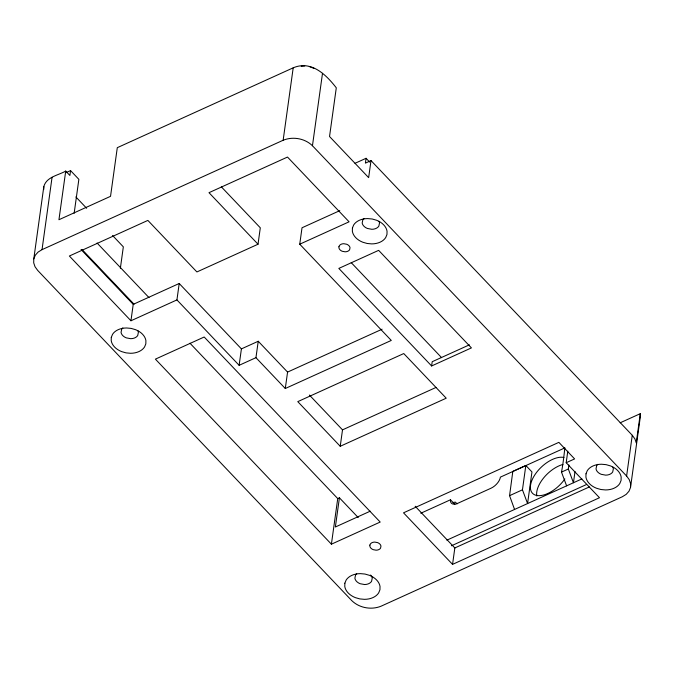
<?xml version="1.0" encoding="UTF-8"?>
<svg xmlns="http://www.w3.org/2000/svg" width="674" height="674" viewBox="0 0 674 674"><rect width="100%" height="100%" fill="white"/><g stroke="black" fill="none" stroke-linecap="round" stroke-linejoin="round"><path stroke-width="1.01" d="M66.01 172.662L70.559 170.598L69.885 175.459L65.723 171.086C58.208 175.366 46.498 176.824 43.827 186.513L33.784 258.892L33.7 262.826L35.031 266.752L37.685 270.409L351.828 600.677C359.394 608.041 371.399 610.172 381.13 606.17L622.271 496.78L626.197 494.354L629.002 491.203L630.51 487.538L640.216 417.594L640.3 413.668L620.181 422.792M43.759 189.461L43.827 186.513M630.51 487.538L630.594 483.603L629.263 479.677L626.609 476.021L312.458 145.744C304.884 138.381 292.878 136.249 283.147 140.251L42.032 249.65L38.098 252.076L35.292 255.227L33.784 258.892M514.565 509.46L509.561 495.668L512.821 471.387L525.83 465.49L531.955 471.935L527.574 503.562L522.451 489.813L525.83 465.49M42.032 249.65L52.066 177.279M120.368 268.269L123.334 246.844L112.55 235.496M133.225 304.353L179.208 283.493L176.933 299.913L130.95 320.773L133.225 304.353L81.057 249.506M241.41 348.888L258.235 341.255L255.952 357.675L239.127 365.308L241.41 348.888L179.208 283.493M130.95 320.773L69.363 256.019L147.867 220.406L196.901 271.951L258.024 244.224L260.299 227.804L221.367 186.867M283.147 140.251L293.198 67.83C311.245 60.079 326.064 74.595 336.292 87.822L329.535 136.51L368.644 177.633L371.012 160.589L365.401 163.133L366.075 158.289L355.021 163.302M312.458 145.744L322.501 73.323M255.952 357.675L285.287 388.51L391.274 340.437L299.745 244.199L302.019 227.778L339.789 210.65M285.287 388.51L287.571 372.09L258.235 341.255M340.235 446.281L297.773 401.637L403.76 353.555L446.222 398.199L340.235 446.281L342.51 429.86L309.408 395.057M331.406 544.188L155.399 359.141L204.188 337.008L380.195 522.055L331.406 544.188L337.733 498.575L189.975 343.226M337.733 498.575L339.418 497.808L335.366 527.001L370.228 511.187M431.621 365.965L338.828 268.412L378.645 250.349L471.429 347.902L431.621 365.965L432.211 361.711L469.39 344.844M567.794 451.167L566.194 462.726L599.489 497.732L452.557 564.374L454.832 547.954L415.176 506.258M566.607 485.844L561.493 472.103C563.085 463.99 563.919 456.003 564.871 447.78M575.006 471.522L573.448 482.744L568.334 469.003L568.898 464.95M626.609 476.021L632.263 435.278L371.012 160.589M640.3 413.668L636.248 442.86L634.916 438.934L632.263 435.278M65.723 171.086L58.941 219.732L110.536 196.328L117.293 147.673L293.198 67.83M74.148 213.296L78.866 179.335L70.559 170.598M299.745 244.199L349.09 221.813L287.503 157.059L208.991 192.68L258.024 244.224M287.571 372.09L382.099 329.207M342.51 429.86L436.086 387.415M420.795 513.243L450.493 499.771A10.455 5.502 -43.6 0 0 457.899 503.251L490.984 488.237A10.455 5.502 -43.6 0 0 500.403 477.125L564.601 448.008M566.194 462.726L574.61 458.91L558.864 442.355L403.524 512.821L452.557 564.374M509.561 495.668L522.451 489.813M561.493 472.103L568.334 469.003M446.879 540.16L581.889 478.919M451.454 545.78L586.641 484.454M454.832 547.954L589.312 486.957M453.08 502.484L455.405 502.138L457.073 503.899M301.219 66.313L304.758 65.959M309.282 66.541L314.252 68.495M366.075 158.289L369.706 162.097M351.23 262.633L441.596 357.641M450.493 499.771L454.908 504.405M176.933 299.913L239.127 365.308M75.867 196.934L86.651 208.274M97.081 243.028L148.988 297.605M339.418 497.808L358.231 517.59M82.118 249.599L134.033 304.176M564.879 478.919A24.407 12.84 -43.6 0 1 536.74 495.466A24.407 12.84 -43.6 0 1 535.813 473.418A24.407 12.84 -43.6 0 1 563.978 457.503M612.809 467.166A9.015 6.395 7.9 0 1 613.357 468.801L612.7 471.969A8.585 6.091 7.9 0 1 605.69 475.145L601.216 474.311A9.015 6.395 7.9 0 1 596.018 468.843L596.684 465.675A8.585 6.091 7.9 0 1 597.855 464.361M536.824 496.013A24.399 12.84 -43.6 0 1 562.95 464.453M370.565 575.032A9.015 6.395 7.9 0 1 372.225 578.191L371.559 581.359A8.585 6.091 7.9 0 1 364.55 584.535L360.084 583.701A9.015 6.395 7.9 0 1 354.886 578.233L355.543 575.065A8.585 6.091 7.9 0 1 356.714 573.751M122.87 327.901A8.585 6.091 7.9 0 0 121.699 329.215L121.042 332.383A9.015 6.395 7.9 0 0 126.24 337.851L130.705 338.685A8.585 6.091 7.9 0 0 137.723 335.509L138.381 332.341A9.015 6.395 7.9 0 0 137.825 330.707M378.965 221.308A9.015 6.395 7.9 0 1 379.521 222.942L378.855 226.11A8.585 6.091 7.9 0 1 371.846 229.295L367.381 228.452A9.015 6.395 7.9 0 1 362.174 222.984L362.839 219.817A8.585 6.091 7.9 0 1 364.011 218.502M111.294 337.396L111.218 340.673A18.021 12.789 7.9 0 0 121.623 351.609L126.004 352.864L130.562 353.286A17.162 12.183 7.9 0 0 144.581 346.925L145.828 343.866L145.904 340.589A18.021 12.789 7.9 0 0 135.499 329.653L131.118 328.398L126.56 327.977A17.162 12.183 7.9 0 0 112.541 334.338L111.294 337.396M338.946 246.726L338.921 247.771A5.763 4.095 7.9 0 0 342.249 251.276L345.113 251.806A5.493 3.901 7.9 0 0 349.595 249.776L350.025 247.746A5.763 4.095 7.9 0 0 346.697 244.249L343.833 243.71A5.493 3.901 7.9 0 0 339.342 245.749L338.946 246.726M352.426 228.006L352.359 231.283A18.021 12.789 7.9 0 0 362.755 242.219L367.145 243.474L371.694 243.895A17.162 12.183 7.9 0 0 385.722 237.534L386.969 234.476L387.044 231.199A18.021 12.789 7.9 0 0 376.64 220.263L372.259 219.008L367.701 218.587A17.162 12.183 7.9 0 0 353.682 224.948L352.426 228.006M344.861 583.195L344.785 586.523A18.308 12.991 7.9 0 0 355.358 597.636L359.806 598.908L364.44 599.338A17.44 12.376 7.9 0 0 378.678 592.876L379.951 589.767L380.026 586.439A18.308 12.991 7.9 0 0 369.453 575.335L365.005 574.054L360.371 573.633A17.44 12.376 7.9 0 0 346.133 580.087L344.861 583.195M369.883 545.106L369.858 546.151A5.763 4.095 7.9 0 0 373.194 549.655L376.05 550.186A5.493 3.901 7.9 0 0 380.54 548.156L380.962 546.125A5.763 4.095 7.9 0 0 377.634 542.629L374.769 542.09A5.493 3.901 7.9 0 0 370.287 544.129L369.883 545.106M586.001 473.805L585.925 477.133A18.308 12.991 7.9 0 0 596.49 488.246L600.947 489.518L605.572 489.947A17.44 12.376 7.9 0 0 619.819 483.485L621.091 480.377L621.158 477.049A18.308 12.991 7.9 0 0 610.593 465.945L606.145 464.664L601.511 464.234A17.44 12.376 7.9 0 0 587.265 470.696L586.001 473.805"/></g></svg>
